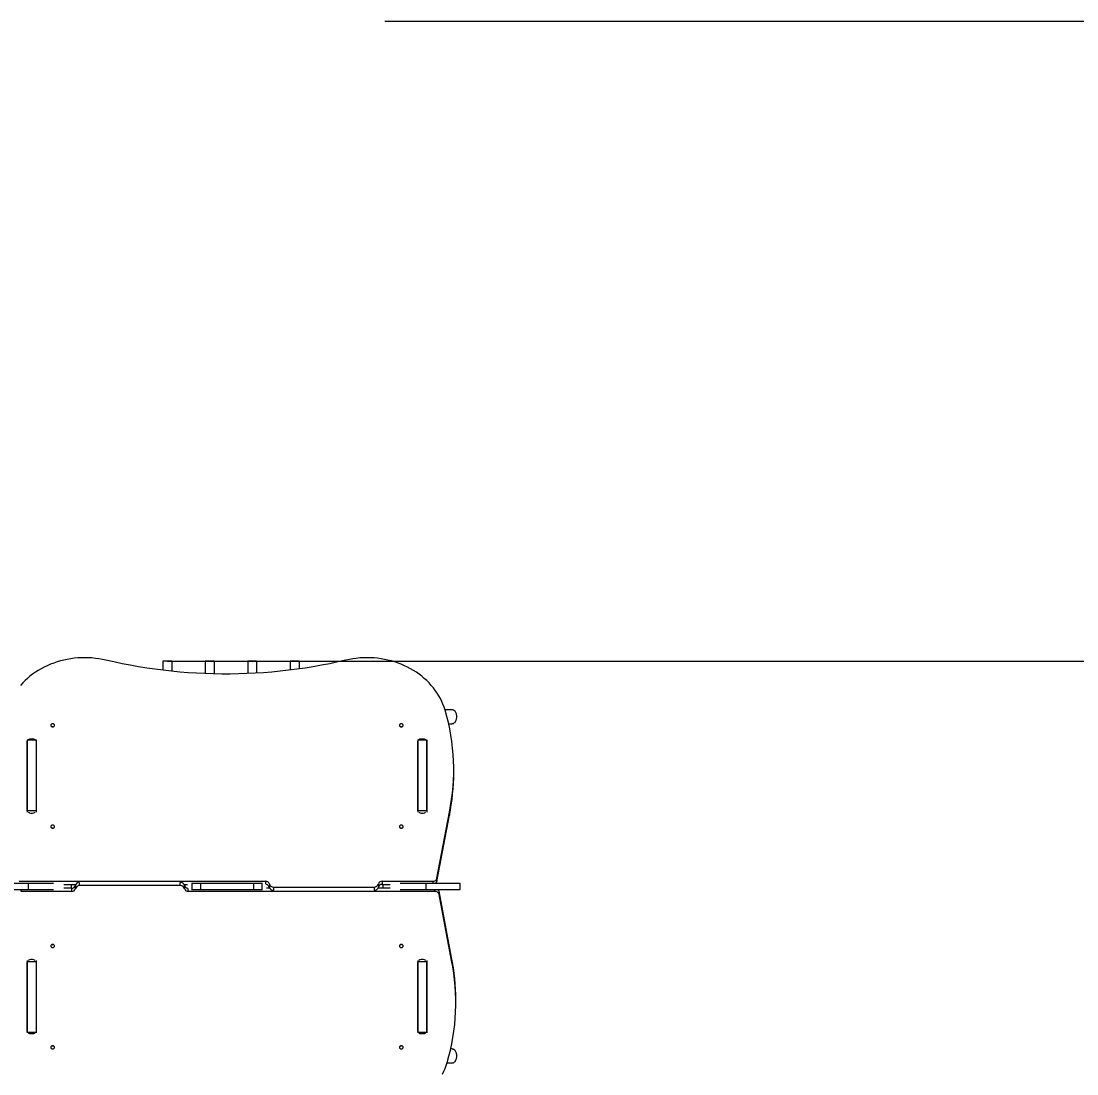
# Model space of a CAD drawing. Header units: millimetres. Extents: x -4714 to 4317, y -5309 to 4445.
# Drawn here: x -1679 to 810, y 1963 to 4445 of the extents above; entities that cross this region are included whole.
import ezdxf

# ---------------------------------------------------------------- set-up
doc = ezdxf.new("R2010")
doc.units = ezdxf.units.MM
doc.layers.add('DIKOM_РАЗМЕР_ЗОНА', color=7, linetype='Continuous')
doc.layers.add('DIKOM_РАЗМЕР_ОБЪЕКТА', color=7, linetype='Continuous')
doc.styles.add('style1', font='arial.ttf', dxfattribs={"width": 0.8})
doc.dimstyles.new('1-50', dxfattribs={"dimtxt": 300, "dimasz": 200, "dimexe": 100, "dimexo": 0, "dimgap": 100, "dimtad": 1, "dimtxsty": 'style1', "dimcen": 200, "dimclrd": 7, "dimclre": 7, "dimclrt": 7, "dimadec": 1, "dimazin": 2, "dimtfac": 1, "dimtmove": 0, "dimatfit": 2, "dimfxl": 0, "dimlwd": 25, "dimlwe": 18, "dimarcsym": 0})

# ---------------------------------------------------------------- blocks, each defined once
blk = doc.blocks.new('*D10')
at = {"layer": 'Defpoints', "color": 0, "transparency": 16777216}
for p in [(-1334.4, 2936.2), (2515.7, 2936.2), (919.6, -2455.3)]:
    blk.add_point(p, dxfattribs=at)
at = {"layer": 'DIKOM_РАЗМЕР_ОБЪЕКТА', "color": 7, "lineweight": 18, "transparency": 16777216}
for p, q in [((-1334.4, 2936.2), (2615.7, 2936.2)), ((919.6, -2455.3), (2615.7, -2455.3))]:
    blk.add_line(p, q, dxfattribs=at)
at = {"layer": 'DIKOM_РАЗМЕР_ОБЪЕКТА', "color": 7, "lineweight": 25, "transparency": 16777216}
blk.add_line((2515.7, -2255.3), (2515.7, 2736.2), dxfattribs=at)
at = {"layer": 'DIKOM_РАЗМЕР_ОБЪЕКТА', "color": 7, "transparency": 16777216}
for points in [[(2482.3, 2736.2), (2549, 2736.2), (2515.7, 2936.2)], [(2482.3, -2255.3), (2549, -2255.3), (2515.7, -2455.3)]]:
    blk.add_solid(points, dxfattribs=at)
at = {"layer": 'DIKOM_РАЗМЕР_ОБЪЕКТА', "color": 7, "transparency": 16777216, "insert": (2262.5, 113.1), "char_height": 300, "attachment_point": 5, "rotation": 90, "style": 'style1'}
blk.add_mtext('5400', dxfattribs=at)
blk = doc.blocks.new('*D11')
at = {"layer": 'Defpoints', "color": 0, "transparency": 16777216}
for p in [(-3233.9, 2386.8), (1916.1, -344.8), (1916.1, -3165.5)]:
    blk.add_point(p, dxfattribs=at)
at = {"layer": 'DIKOM_РАЗМЕР_ОБЪЕКТА', "color": 7, "lineweight": 18, "transparency": 16777216}
for p, q in [((-3233.9, 2386.8), (-3233.9, -3265.5)), ((1916.1, -344.8), (1916.1, -3265.5))]:
    blk.add_line(p, q, dxfattribs=at)
at = {"layer": 'DIKOM_РАЗМЕР_ОБЪЕКТА', "color": 7, "lineweight": 25, "transparency": 16777216}
blk.add_line((-3033.9, -3165.5), (1716.1, -3165.5), dxfattribs=at)
at = {"layer": 'DIKOM_РАЗМЕР_ОБЪЕКТА', "color": 7, "transparency": 16777216}
for points in [[(-3033.9, -3132.2), (-3033.9, -3198.9), (-3233.9, -3165.5)], [(1716.1, -3132.2), (1716.1, -3198.9), (1916.1, -3165.5)]]:
    blk.add_solid(points, dxfattribs=at)
at = {"layer": 'DIKOM_РАЗМЕР_ОБЪЕКТА', "color": 7, "transparency": 16777216, "insert": (-1591.9, -2912.3), "char_height": 300, "attachment_point": 5, "style": 'style1'}
blk.add_mtext('5150', dxfattribs=at)
blk = doc.blocks.new('*D12')
at = {"layer": 'Defpoints', "color": 0, "transparency": 16777216}
for p in [(-821.5, 4445.2), (931.3, -4455.3), (4216.6, -4455.3)]:
    blk.add_point(p, dxfattribs=at)
at = {"layer": 'DIKOM_РАЗМЕР_ЗОНА', "color": 7, "lineweight": 18, "transparency": 16777216}
for p, q in [((-821.5, 4445.2), (4316.6, 4445.2)), ((931.3, -4455.3), (4316.6, -4455.3))]:
    blk.add_line(p, q, dxfattribs=at)
at = {"layer": 'DIKOM_РАЗМЕР_ЗОНА', "color": 7, "lineweight": 25, "transparency": 16777216}
blk.add_line((4216.6, 4245.2), (4216.6, -4255.3), dxfattribs=at)
at = {"layer": 'DIKOM_РАЗМЕР_ЗОНА', "color": 7, "transparency": 16777216}
for points in [[(4183.2, 4245.2), (4249.9, 4245.2), (4216.6, 4445.2)], [(4183.2, -4255.3), (4249.9, -4255.3), (4216.6, -4455.3)]]:
    blk.add_solid(points, dxfattribs=at)
at = {"layer": 'DIKOM_РАЗМЕР_ЗОНА', "color": 7, "transparency": 16777216, "insert": (3963.4, 113.1), "char_height": 300, "attachment_point": 5, "rotation": 90, "style": 'style1'}
blk.add_mtext('8900', dxfattribs=at)

msp = doc.modelspace()

# ---------------------------------------------------------------- linework, layer by layer
at = {"color": 7, "linetype": 'Continuous', "lineweight": 15}
for p, q in [((-1323.868, 2936.152), (-1344.868, 2936.152)), ((-1344.868, 2936.152), (-1344.868, 2935.242)), ((-1344.868, 2935.242), (-1344.868, 2914.63)), ((-1323.868, 2936.152), (-1323.868, 2935.242)), ((-1323.868, 2935.242), (-1323.868, 2912.287)), ((-1223.868, 2936.152), (-1244.868, 2936.152)), ((-1244.868, 2936.152), (-1244.868, 2935.242)), ((-1244.868, 2935.242), (-1244.868, 2906.69)), ((-1223.868, 2936.152), (-1223.868, 2935.242)), ((-1223.868, 2935.242), (-1223.868, 2906.049)), ((-1123.868, 2936.152), (-1144.868, 2936.152)), ((-1144.868, 2936.152), (-1144.868, 2935.242)), ((-1144.868, 2935.242), (-1144.868, 2906.808)), ((-1123.868, 2936.152), (-1123.868, 2935.242)), ((-1123.868, 2935.242), (-1123.868, 2907.854)), ((-1023.868, 2936.152), (-1044.868, 2936.152)), ((-1044.868, 2936.152), (-1044.868, 2935.242)), ((-1044.868, 2935.242), (-1044.868, 2914.989)), ((-1023.868, 2936.152), (-1023.868, 2935.242)), ((-1023.868, 2935.242), (-1023.868, 2917.748)), ((-1665.618, 2744.718), (-1665.618, 2585.802)), ((-1664.868, 2750.614), (-1664.868, 2749.544)), ((-1643.868, 2749.544), (-1664.868, 2749.544)), ((-1664.868, 2749.544), (-1664.868, 2582.813)), ((-1646.779, 2750.657), (-1661.957, 2750.657)), ((-1652.118, 2752.512), (-1656.618, 2752.512)), ((-1656.618, 2752.512), (-1656.618, 2750.657)), ((-1652.118, 2752.512), (-1652.118, 2750.657)), ((-1643.868, 2750.614), (-1643.868, 2749.544)), ((-1643.868, 2749.544), (-1643.868, 2582.813)), ((-1643.868, 2739.271), (-1643.436, 2739.271)), ((-1643.118, 2585.802), (-1643.118, 2744.718)), ((-744.618, 2744.718), (-744.618, 2585.802)), ((-744.301, 2739.268), (-743.868, 2739.268)), ((-743.868, 2750.614), (-743.868, 2749.544)), ((-722.868, 2749.544), (-743.868, 2749.544)), ((-743.868, 2749.544), (-743.868, 2582.813)), ((-725.779, 2750.657), (-740.957, 2750.657)), ((-731.118, 2752.512), (-735.618, 2752.512)), ((-735.618, 2752.512), (-735.618, 2750.657)), ((-731.118, 2752.512), (-731.118, 2750.657)), ((-722.868, 2750.614), (-722.868, 2749.544)), ((-722.868, 2749.544), (-722.868, 2582.813)), ((-722.118, 2585.802), (-722.118, 2744.718)), ((-659.003, 2672.827), (-659.003, 2680.327)), ((-1643.868, 2582.813), (-1664.868, 2582.813)), ((-1664.868, 2582.813), (-1664.868, 2579.758)), ((-1656.618, 2578.008), (-1652.118, 2578.008)), ((-1643.868, 2582.813), (-1643.868, 2579.758)), ((-722.868, 2582.813), (-743.868, 2582.813)), ((-743.868, 2582.813), (-743.868, 2579.758)), ((-735.618, 2578.008), (-731.118, 2578.008)), ((-722.868, 2582.813), (-722.868, 2579.758)), ((-698.654, 2424.437), (-669.361, 2580.213)), ((-698.654, 2416.937), (-669.361, 2572.713)), ((-669.361, 2580.213), (-669.361, 2572.713)), ((-1684.172, 2417.166), (-1102.711, 2417.168)), ((-1102.711, 2417.168), (-1102.711, 2410.087)), ((-827.749, 2417.168), (-708.524, 2417.168)), ((-827.749, 2417.168), (-827.749, 2409.668)), ((-708.524, 2417.168), (-708.524, 2412.658)), ((-698.654, 2424.437), (-698.654, 2416.937)), ((-1744.14, 2412.658), (-1662.965, 2412.658)), ((-1744.14, 2397.658), (-1662.965, 2397.658)), ((-1679.212, 2393.138), (-1679.212, 2397.658)), ((-1559.987, 2393.138), (-1679.212, 2393.138)), ((-1662.965, 2412.658), (-1662.965, 2397.658)), ((-1662.965, 2412.658), (-1602.649, 2412.658)), ((-1662.965, 2397.658), (-1602.568, 2397.658)), ((-1578.728, 2409.667), (-1550.193, 2409.667)), ((-1559.987, 2400.638), (-1578.676, 2400.638)), ((-1561.168, 2409.667), (-1561.168, 2400.638)), ((-1559.987, 2393.138), (-1559.987, 2400.638)), ((-1551.1, 2399.702), (-1551.1, 2407.202)), ((-1541.225, 2406.994), (-1541.225, 2414.388)), ((-1303.787, 2406.994), (-1541.225, 2406.994)), ((-1303.787, 2406.994), (-1303.787, 2414.389)), ((-1294.82, 2409.668), (-1287.145, 2409.668)), ((-1293.912, 2399.702), (-1293.912, 2407.202)), ((-1293.398, 2409.668), (-1293.398, 2405.574)), ((-1285.025, 2393.138), (-1285.025, 2400.216)), ((-703.565, 2393.14), (-1285.025, 2393.138)), ((-1277.425, 2397.658), (-1276.308, 2397.658)), ((-1277.398, 2412.658), (-1276.308, 2412.658)), ((-1276.308, 2412.658), (-1276.308, 2397.658)), ((-1276.308, 2412.658), (-1256.264, 2412.658)), ((-1276.308, 2397.658), (-1256.264, 2397.658)), ((-1256.264, 2412.658), (-1256.264, 2397.658)), ((-1256.264, 2412.658), (-1131.472, 2412.658)), ((-1256.264, 2397.658), (-1131.472, 2397.658)), ((-1131.472, 2412.658), (-1131.472, 2397.658)), ((-1131.472, 2412.658), (-1111.428, 2412.658)), ((-1131.472, 2397.658), (-1111.428, 2397.658)), ((-1111.428, 2412.658), (-1111.428, 2397.658)), ((-1111.428, 2412.658), (-1110.337, 2412.658)), ((-1111.428, 2397.658), (-1110.313, 2397.658)), ((-1092.916, 2400.639), (-1100.572, 2400.639)), ((-1094.338, 2404.732), (-1094.338, 2400.639)), ((-1093.824, 2410.605), (-1093.824, 2403.105)), ((-1083.949, 2403.312), (-846.511, 2403.312)), ((-1083.949, 2403.312), (-1083.949, 2395.914)), ((-846.511, 2403.312), (-846.511, 2395.915)), ((-809.052, 2400.64), (-837.543, 2400.64)), ((-836.636, 2410.605), (-836.636, 2403.105)), ((-827.749, 2409.668), (-809.016, 2409.668)), ((-826.569, 2409.668), (-826.569, 2400.64)), ((-785.155, 2397.658), (-724.771, 2397.658)), ((-785.101, 2412.658), (-724.771, 2412.658)), ((-724.771, 2412.658), (-724.771, 2397.658)), ((-724.771, 2412.658), (-643.596, 2412.658)), ((-724.771, 2397.658), (-643.596, 2397.658)), ((-703.565, 2393.14), (-703.565, 2397.658)), ((-693.695, 2385.872), (-693.695, 2393.372)), ((-664.401, 2237.593), (-693.695, 2393.372)), ((-643.596, 2397.658), (-643.596, 2412.658)), ((-664.401, 2230.093), (-693.695, 2385.872)), ((-1665.618, 2224.504), (-1665.618, 2065.589)), ((-1664.868, 2230.405), (-1664.868, 2227.151)), ((-1643.868, 2227.151), (-1664.868, 2227.151)), ((-1664.868, 2227.151), (-1664.868, 2060.759)), ((-1652.118, 2232.299), (-1656.618, 2232.299)), ((-1643.868, 2230.405), (-1643.868, 2227.151)), ((-1643.868, 2227.151), (-1643.868, 2060.759)), ((-1643.118, 2065.589), (-1643.118, 2224.504)), ((-744.618, 2224.504), (-744.618, 2065.589)), ((-743.868, 2230.405), (-743.868, 2227.151)), ((-722.868, 2227.151), (-743.868, 2227.151)), ((-743.868, 2227.151), (-743.868, 2060.759)), ((-731.118, 2232.299), (-735.618, 2232.299)), ((-722.868, 2230.405), (-722.868, 2227.151)), ((-722.868, 2227.151), (-722.868, 2060.759)), ((-722.118, 2065.589), (-722.118, 2224.504)), ((-664.401, 2230.093), (-664.401, 2237.593)), ((-654.044, 2129.98), (-654.044, 2137.48)), ((-1643.436, 2071.035), (-1643.868, 2071.035)), ((-743.868, 2071.035), (-744.3, 2071.035)), ((-1643.868, 2060.759), (-1664.868, 2060.759)), ((-1664.868, 2060.759), (-1664.868, 2059.688)), ((-1661.957, 2059.646), (-1646.779, 2059.646)), ((-1656.618, 2057.794), (-1656.618, 2059.646)), ((-1656.618, 2057.794), (-1652.118, 2057.794)), ((-1652.118, 2057.794), (-1652.118, 2059.646)), ((-1643.868, 2060.759), (-1643.868, 2059.688)), ((-722.868, 2060.759), (-743.868, 2060.759)), ((-743.868, 2060.759), (-743.868, 2059.688)), ((-740.957, 2059.646), (-725.779, 2059.646)), ((-735.618, 2057.794), (-735.618, 2059.646)), ((-735.618, 2057.794), (-731.118, 2057.794)), ((-731.118, 2057.794), (-731.118, 2059.646)), ((-722.868, 2060.759), (-722.868, 2059.688))]:
    msp.add_line(p, q, dxfattribs=at)
at = {"color": 7, "linetype": 'Continuous', "lineweight": 15, "flags": 128}
for points in [[(-1479.393, 2938.432), (-1487.507, 2940.175), (-1495.702, 2941.607), (-1503.961, 2942.725), (-1512.27, 2943.528), (-1520.611, 2944.014), (-1528.969, 2944.181), (-1537.327, 2944.03), (-1545.669, 2943.56), (-1553.98, 2942.773), (-1562.242, 2941.671), (-1570.441, 2940.254), (-1578.559, 2938.527), (-1586.582, 2936.492), (-1594.494, 2934.153), (-1602.279, 2931.515), (-1609.923, 2928.583), (-1617.411, 2925.363), (-1624.728, 2921.861), (-1631.859, 2918.083), (-1638.792, 2914.037), (-1645.513, 2909.732), (-1652.009, 2905.174), (-1658.266, 2900.373), (-1664.274, 2895.338), (-1670.02, 2890.08), (-1675.494, 2884.607), (-1680.684, 2878.932)], [(-913.303, 2938.432), (-932.41, 2934.101), (-951.606, 2930.073), (-970.883, 2926.35), (-990.235, 2922.933), (-1009.656, 2919.823), (-1029.14, 2917.021), (-1048.68, 2914.528), (-1068.269, 2912.345), (-1087.901, 2910.472), (-1107.569, 2908.91), (-1127.267, 2907.66), (-1146.988, 2906.722), (-1166.725, 2906.097), (-1186.473, 2905.784), (-1206.223, 2905.784), (-1225.971, 2906.097), (-1245.708, 2906.722), (-1265.429, 2907.66), (-1285.127, 2908.91), (-1304.795, 2910.472), (-1324.427, 2912.345), (-1344.016, 2914.528), (-1363.555, 2917.021), (-1383.039, 2919.823), (-1402.461, 2922.933), (-1421.813, 2926.35), (-1441.09, 2930.073), (-1460.286, 2934.101), (-1479.393, 2938.432)], [(-679.508, 2820.631), (-681.769, 2827.602), (-684.381, 2834.479), (-687.34, 2841.25), (-690.64, 2847.902), (-694.275, 2854.422), (-698.238, 2860.797), (-702.52, 2867.015), (-707.114, 2873.064), (-712.011, 2878.932), (-717.202, 2884.607), (-722.675, 2890.08), (-728.422, 2895.338), (-734.429, 2900.373), (-740.687, 2905.174), (-747.183, 2909.732), (-753.903, 2914.037), (-760.836, 2918.083), (-767.968, 2921.861), (-775.285, 2925.363), (-782.772, 2928.583), (-790.416, 2931.515), (-798.202, 2934.153), (-806.113, 2936.492), (-814.137, 2938.527), (-822.255, 2940.254), (-830.454, 2941.671), (-838.716, 2942.773), (-847.026, 2943.56), (-855.369, 2944.03), (-863.727, 2944.181), (-872.085, 2944.014), (-880.426, 2943.528), (-888.735, 2942.725), (-896.994, 2941.607), (-905.189, 2940.175), (-913.303, 2938.432)], [(-1600.468, 2784.771), (-1600.646, 2785.845), (-1601.167, 2786.831), (-1601.987, 2787.651), (-1603.04, 2788.237), (-1604.242, 2788.543), (-1605.494, 2788.543), (-1606.696, 2788.237), (-1607.749, 2787.651), (-1608.57, 2786.831), (-1609.09, 2785.845), (-1609.268, 2784.771), (-1609.09, 2783.698), (-1608.57, 2782.711), (-1607.749, 2781.891), (-1606.696, 2781.305), (-1605.494, 2780.999), (-1604.242, 2780.999), (-1603.04, 2781.305), (-1601.987, 2781.891), (-1601.167, 2782.711), (-1600.646, 2783.698), (-1600.468, 2784.771)], [(-778.468, 2784.771), (-778.646, 2785.845), (-779.167, 2786.831), (-779.987, 2787.651), (-781.04, 2788.237), (-782.242, 2788.543), (-783.494, 2788.543), (-784.696, 2788.237), (-785.75, 2787.651), (-786.57, 2786.831), (-787.09, 2785.845), (-787.268, 2784.771), (-787.09, 2783.698), (-786.57, 2782.711), (-785.75, 2781.891), (-784.696, 2781.305), (-783.494, 2780.999), (-782.242, 2780.999), (-781.04, 2781.305), (-779.987, 2781.891), (-779.167, 2782.711), (-778.646, 2783.698), (-778.468, 2784.771)], [(-1600.468, 2545.748), (-1600.646, 2546.822), (-1601.167, 2547.808), (-1601.987, 2548.628), (-1603.04, 2549.214), (-1604.242, 2549.52), (-1605.494, 2549.52), (-1606.696, 2549.214), (-1607.749, 2548.628), (-1608.57, 2547.808), (-1609.09, 2546.822), (-1609.268, 2545.748), (-1609.09, 2544.675), (-1608.57, 2543.688), (-1607.749, 2542.868), (-1606.696, 2542.282), (-1605.494, 2541.977), (-1604.242, 2541.977), (-1603.04, 2542.282), (-1601.987, 2542.868), (-1601.167, 2543.688), (-1600.646, 2544.675), (-1600.468, 2545.748)], [(-778.468, 2545.748), (-778.646, 2546.822), (-779.167, 2547.808), (-779.987, 2548.628), (-781.04, 2549.214), (-782.242, 2549.52), (-783.494, 2549.52), (-784.696, 2549.214), (-785.75, 2548.628), (-786.57, 2547.808), (-787.09, 2546.822), (-787.268, 2545.748), (-787.09, 2544.675), (-786.57, 2543.688), (-785.75, 2542.868), (-784.696, 2542.282), (-783.494, 2541.977), (-782.242, 2541.977), (-781.04, 2542.282), (-779.987, 2542.868), (-779.167, 2543.688), (-778.646, 2544.675), (-778.468, 2545.748)], [(-1609.268, 2264.558), (-1609.09, 2263.484), (-1608.57, 2262.498), (-1607.749, 2261.678), (-1606.696, 2261.092), (-1605.494, 2260.786), (-1604.242, 2260.786), (-1603.04, 2261.092), (-1601.987, 2261.678), (-1601.167, 2262.498), (-1600.646, 2263.484), (-1600.468, 2264.558), (-1600.646, 2265.632), (-1601.167, 2266.618), (-1601.987, 2267.438), (-1603.04, 2268.024), (-1604.242, 2268.33), (-1605.494, 2268.33), (-1606.696, 2268.024), (-1607.749, 2267.438), (-1608.57, 2266.618), (-1609.09, 2265.632), (-1609.268, 2264.558)], [(-787.268, 2264.558), (-787.09, 2263.484), (-786.57, 2262.498), (-785.75, 2261.678), (-784.696, 2261.092), (-783.494, 2260.786), (-782.242, 2260.786), (-781.04, 2261.092), (-779.987, 2261.678), (-779.167, 2262.498), (-778.646, 2263.484), (-778.468, 2264.558), (-778.646, 2265.632), (-779.167, 2266.618), (-779.987, 2267.438), (-781.04, 2268.024), (-782.242, 2268.33), (-783.494, 2268.33), (-784.696, 2268.024), (-785.75, 2267.438), (-786.57, 2266.618), (-787.09, 2265.632), (-787.268, 2264.558)], [(-1609.268, 2025.535), (-1609.09, 2024.461), (-1608.57, 2023.475), (-1607.749, 2022.655), (-1606.696, 2022.069), (-1605.494, 2021.763), (-1604.242, 2021.763), (-1603.04, 2022.069), (-1601.987, 2022.655), (-1601.167, 2023.475), (-1600.646, 2024.461), (-1600.468, 2025.535), (-1600.646, 2026.608), (-1601.167, 2027.595), (-1601.987, 2028.415), (-1603.04, 2029.001), (-1604.242, 2029.307), (-1605.494, 2029.307), (-1606.696, 2029.001), (-1607.749, 2028.415), (-1608.57, 2027.595), (-1609.09, 2026.608), (-1609.268, 2025.535)], [(-787.268, 2025.535), (-787.09, 2024.461), (-786.57, 2023.475), (-785.75, 2022.655), (-784.696, 2022.069), (-783.494, 2021.763), (-782.242, 2021.763), (-781.04, 2022.069), (-779.987, 2022.655), (-779.167, 2023.475), (-778.646, 2024.461), (-778.468, 2025.535), (-778.646, 2026.608), (-779.167, 2027.595), (-779.987, 2028.415), (-781.04, 2029.001), (-782.242, 2029.307), (-783.494, 2029.307), (-784.696, 2029.001), (-785.75, 2028.415), (-786.57, 2027.595), (-787.09, 2026.608), (-787.268, 2025.535)], [(-685.681, 1962.404), (-682.38, 1969.056), (-679.421, 1975.827), (-676.809, 1982.704), (-674.549, 1989.675)]]:
    msp.add_lwpolyline(points, dxfattribs=at)
at = {"color": 7, "linetype": 'Continuous', "lineweight": 15}
for centre, radius, start, end in [((-1149.293, 2680.38), 490.274, 348.210945, 16.622632), ((-1604.868, 2776.014), 5.067, 81.134923, 98.865077), ((-782.868, 2776.012), 5.069, 81.137957, 98.862043), ((-782.868, 2776.011), 5.068, 81.245874, 98.754126), ((-1658.651, 2744.688), 6.967, 153.170241, 179.756204), ((-1658.651, 2737.188), 6.967, 153.170701, 179.756243), ((-1656.702, 2742.695), 9.817, 89.510874, 126.230176), ((-1652.034, 2742.696), 9.816, 53.769008, 90.489943), ((-1650.073, 2744.69), 6.955, 0.222882, 26.854818), ((-1650.074, 2737.19), 6.956, 0.222844, 26.854357), ((-737.664, 2744.691), 6.955, 153.144573, 179.779799), ((-737.663, 2737.191), 6.955, 153.145034, 179.779837), ((-735.702, 2742.696), 9.816, 89.509432, 126.231617), ((-731.034, 2742.696), 9.816, 53.769257, 90.489693), ((-729.078, 2744.689), 6.96, 0.231306, 26.844322), ((-729.079, 2737.189), 6.961, 0.231267, 26.843862), ((-1148.94, 2672.923), 489.937, 348.197558, 359.988663), ((-1658.651, 2585.832), 6.967, 180.243757, 206.829299), ((-1656.697, 2587.852), 9.845, 235.309535, 270.458992), ((-1652.039, 2587.852), 9.845, 269.540159, 304.691314), ((-1650.074, 2585.829), 6.956, 333.145643, 359.777156), ((-737.663, 2585.829), 6.955, 180.220163, 206.854966), ((-735.697, 2587.852), 9.844, 235.307899, 270.460628), ((-731.039, 2587.852), 9.845, 269.540422, 304.69105), ((-729.079, 2585.83), 6.961, 333.156138, 359.768733), ((-1604.868, 2536.991), 5.067, 81.134923, 98.865077), ((-1604.868, 2536.993), 5.062, 81.242174, 98.757826), ((-782.868, 2536.989), 5.069, 81.137957, 98.862043), ((-782.868, 2536.991), 5.065, 81.245401, 98.754599), ((-1102.266, 2408.472), 8.707, 14.175897, 92.929297), ((-828.194, 2408.472), 8.707, 87.070878, 165.824425), ((-708.032, 2426.836), 9.68, 267.08563, 345.650137), ((-706.785, 2418.566), 8.292, 314.561395, 348.668459), ((-1559.542, 2409.334), 8.707, 267.071441, 345.824099), ((-1559.542, 2401.834), 8.707, 267.071441, 345.824099), ((-1542.148, 2405.167), 9.18, 101.093385, 167.194289), ((-1541.72, 2397.332), 9.675, 87.070868, 165.82453), ((-1303.292, 2404.832), 9.675, 14.176421, 92.928629), ((-1303.292, 2397.332), 9.675, 14.176421, 92.928629), ((-1285.789, 2409.067), 8.335, 192.934767, 262.649169), ((-1285.47, 2401.834), 8.707, 194.174797, 272.929663), ((-1101.949, 2401.238), 8.337, 12.939045, 82.732922), ((-1084.444, 2412.974), 9.675, 194.175714, 272.929336), ((-1084.444, 2405.474), 9.675, 194.175173, 272.929429), ((-846.016, 2412.974), 9.675, 267.070664, 345.824286), ((-846.016, 2405.474), 9.675, 267.070794, 345.824604), ((-828.194, 2400.972), 8.707, 87.070248, 165.824557), ((-703.073, 2383.473), 9.68, 14.350166, 92.913619), ((-701.827, 2391.742), 8.294, 11.333631, 45.500564), ((-1604.868, 2273.31), 5.063, 261.125962, 278.874038), ((-1604.868, 2273.312), 5.065, 261.129036, 278.870964), ((-782.868, 2273.312), 5.065, 261.128998, 278.871002), ((-1658.651, 2224.475), 6.967, 153.170701, 179.756243), ((-1656.702, 2222.483), 9.816, 89.509995, 126.193041), ((-1652.034, 2222.482), 9.817, 53.808222, 90.48942), ((-1650.074, 2224.477), 6.956, 0.222844, 26.854357), ((-737.663, 2224.478), 6.955, 153.145034, 179.779837), ((-735.702, 2222.482), 9.817, 89.509952, 126.192406), ((-731.034, 2222.482), 9.816, 53.807432, 90.489871), ((-729.079, 2224.476), 6.961, 0.231267, 26.843862), ((-1144.333, 2129.926), 490.273, 343.377353, 11.7891), ((-1143.98, 2137.383), 489.937, 0.011354, 11.802485), ((-1658.651, 2073.118), 6.967, 180.243526, 206.82953), ((-1650.074, 2073.116), 6.956, 333.145411, 359.777387), ((-737.663, 2073.115), 6.955, 180.219932, 206.855197), ((-729.078, 2073.117), 6.96, 333.155907, 359.768964), ((-1658.651, 2065.618), 6.967, 180.243776, 206.829529), ((-1656.702, 2067.61), 9.816, 233.806411, 270.490028), ((-1652.034, 2067.611), 9.817, 269.510557, 306.192326), ((-1650.074, 2065.616), 6.956, 333.145412, 359.777137), ((-737.663, 2065.615), 6.955, 180.220182, 206.855196), ((-735.702, 2067.61), 9.816, 233.807045, 270.490071), ((-731.034, 2067.61), 9.816, 269.510106, 306.193117), ((-729.078, 2065.617), 6.96, 333.155908, 359.768714), ((-1604.868, 2034.287), 5.063, 261.125962, 278.874038), ((-1604.868, 2034.289), 5.065, 261.129036, 278.870964), ((-782.868, 2034.289), 5.065, 261.128998, 278.871002)]:
    msp.add_arc(centre, radius, start, end, dxfattribs=at)
for points, knots in [([(-662.868, 2821.652), (-662.948, 2821.652), (-663.1, 2821.652), (-664.244, 2821.652), (-665.852, 2821.652), (-667.802, 2821.652), (-669.925, 2821.652), (-672.1, 2821.652), (-674.223, 2821.652), (-676.212, 2821.652), (-678.033, 2821.652), (-679.217, 2821.652), (-679.821, 2821.652), (-679.866, 2821.652)], [0, 0, 0, 0, 0.15874415, 0.30470874, 0.43674646, 0.55459851, 0.65850729, 0.74909244, 0.82725908, 0.89389654, 0.94986492, 0.99628909, 1, 1, 1, 1]), ([(-662.868, 2788.652), (-662.194, 2788.707), (-660.776, 2788.822), (-658.713, 2789.767), (-656.792, 2791.267), (-655.154, 2793.255), (-653.878, 2795.504), (-652.98, 2797.782), (-652.382, 2800), (-651.986, 2802.346), (-651.808, 2805.066), (-651.983, 2808.253), (-652.665, 2811.692), (-653.936, 2815.052), (-655.767, 2817.972), (-658.011, 2820.118), (-660.437, 2821.423), (-662.098, 2821.579), (-662.868, 2821.652)], [0, 0, 0, 0, 0.04633214, 0.0973774, 0.15341202, 0.21313353, 0.27355654, 0.33082989, 0.38133728, 0.43158092, 0.49443309, 0.56871319, 0.65082165, 0.73500149, 0.81488901, 0.88597312, 0.94713476, 1, 1, 1, 1]), ([(-671.163, 2788.652), (-670.795, 2788.652), (-669.583, 2788.652), (-667.815, 2788.652), (-665.848, 2788.652), (-664.245, 2788.652), (-663.1, 2788.652), (-662.948, 2788.652), (-662.868, 2788.652)], [0, 0, 0, 0, 0.06420034, 0.21186431, 0.37934295, 0.56698075, 0.77440991, 1, 1, 1, 1]), ([(-662.868, 2021.652), (-662.944, 2021.652), (-663.09, 2021.652), (-664.28, 2021.652), (-665.374, 2021.652), (-666.217, 2021.652), (-666.323, 2021.652)], [0, 0, 0, 0, 0.3484168, 0.66878461, 0.95858529, 1, 1, 1, 1]), ([(-662.868, 1988.652), (-662.194, 1988.707), (-660.776, 1988.822), (-658.713, 1989.767), (-656.792, 1991.267), (-655.154, 1993.255), (-653.878, 1995.504), (-652.98, 1997.782), (-652.382, 2000), (-651.986, 2002.346), (-651.808, 2005.066), (-651.983, 2008.253), (-652.665, 2011.692), (-653.936, 2015.052), (-655.767, 2017.972), (-658.011, 2020.117), (-660.437, 2021.423), (-662.098, 2021.579), (-662.868, 2021.652)], [0, 0, 0, 0, 0.04633213, 0.09737756, 0.15341222, 0.21313325, 0.27355631, 0.33083002, 0.38133745, 0.43158112, 0.49443402, 0.56871247, 0.650822, 0.73500126, 0.81488912, 0.88597282, 0.94713451, 1, 1, 1, 1]), ([(-674.877, 1988.652), (-674.705, 1988.652), (-673.751, 1988.652), (-672.113, 1988.652), (-669.921, 1988.652), (-667.803, 1988.652), (-665.852, 1988.652), (-664.244, 1988.652), (-663.1, 1988.652), (-662.948, 1988.652), (-662.868, 1988.652)], [0, 0, 0, 0, 0.02038829, 0.11295053, 0.22021835, 0.34326355, 0.48281988, 0.63917441, 0.81202065, 1, 1, 1, 1])]:
    msp.add_open_spline(points, degree=3, knots=knots, dxfattribs=at)

# ---------------------------------------------------------------- dimensions: what is measured, and where the dimension line sits
at = {"layer": 'DIKOM_РАЗМЕР_ЗОНА', "color": 3}
dim = msp.add_linear_dim(base=(4216.573, -4455.271), p1=(-821.505, 4445.152), p2=(931.328, -4455.271), angle=90, text='8900', dimstyle='1-50', dxfattribs=at)
dim.commit()
dim.dimension.update_dxf_attribs({"geometry": '*D12', "text_midpoint": (4216.573, 113.052), "dimtype": 160})
at = {"layer": 'DIKOM_РАЗМЕР_ОБЪЕКТА'}
dim = msp.add_linear_dim(base=(2515.658, 2936.152), p1=(919.632, -2455.271), p2=(-1334.368, 2936.152), angle=90, text='5400', dimstyle='1-50', dxfattribs=at)
dim.commit()
dim.dimension.update_dxf_attribs({"geometry": '*D10', "text_midpoint": (2515.658, 113.052), "dimtype": 160})
dim = msp.add_linear_dim(base=(1916.132, -3165.518), p1=(-3233.943, 2386.826), p2=(1916.132, -344.849), text='5150', dimstyle='1-50', dxfattribs=at)
dim.commit()
dim.dimension.update_dxf_attribs({"geometry": '*D11', "text_midpoint": (-1591.868, -3165.518), "dimtype": 160})

doc.saveas('drawing.dxf')
